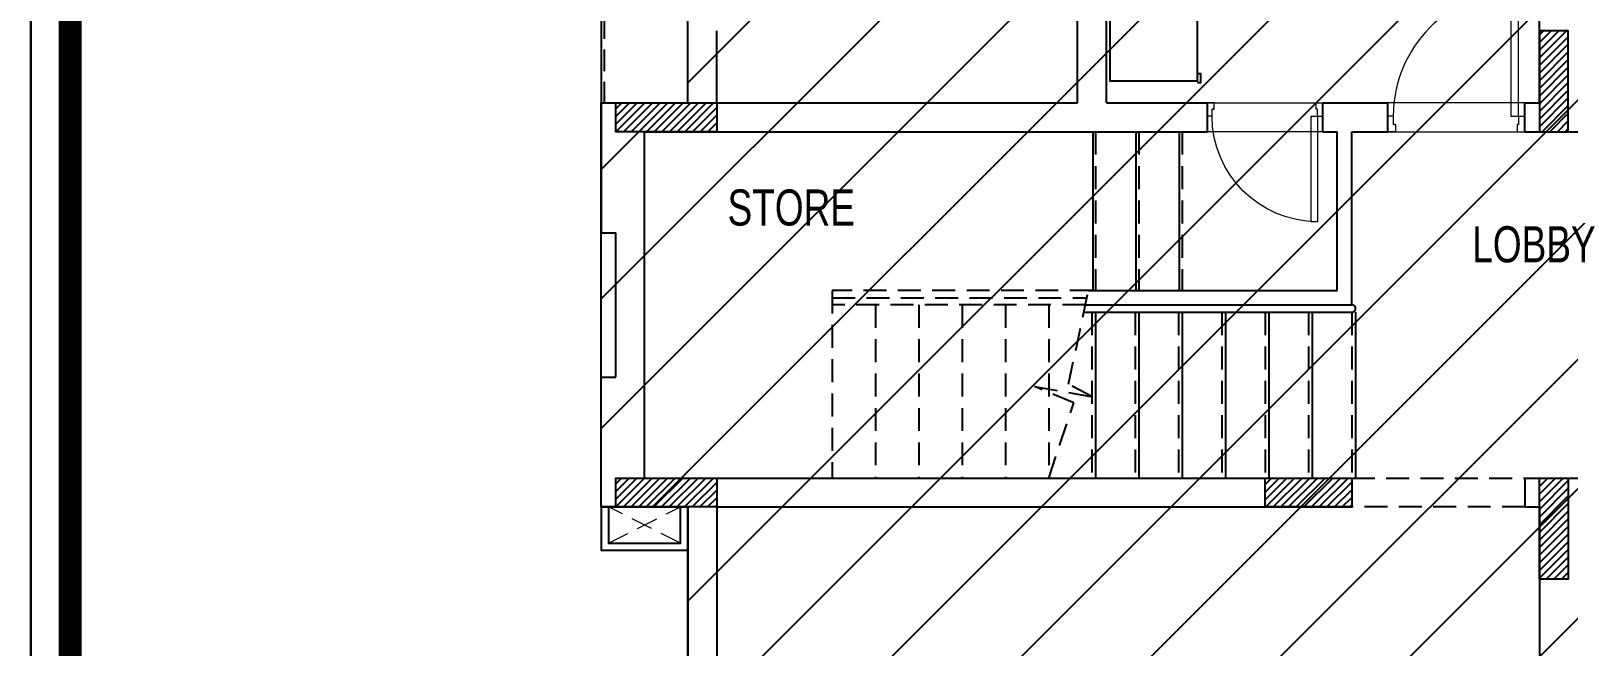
# Model space of a CAD drawing. Header units: centimetres. Extents: x 7997 to 116674, y 1017 to 13844.
# Drawn here: x 7997 to 9062, y 12693 to 13120 of the extents above; entities that cross this region are included whole.
import ezdxf

# ---------------------------------------------------------------- set-up
doc = ezdxf.new("R2010")
doc.units = ezdxf.units.CM
doc.header["$LTSCALE"] = 200
for name, pattern in [('$0$A-106-Typical Floor Plan$0$HIDDEN', [0.375, 0.25, -0.125]), ('DASHED', [0.75, 0.5, -0.25]), ('HIDDEN2', [4.7625, 3.175, -1.5875])]:
    doc.linetypes.add(name, pattern=pattern)
for name, color, linetype in [('$0$STEPS', 7, 'Continuous'), ('Border 100x200', 2, 'Continuous'), ('COL', 1, 'Continuous'), ('CPBRD-HTCH', 53, 'Continuous'), ('DIM', 11, 'Continuous'), ('STEPS', 7, 'Continuous'), ('WIN', 6, 'Continuous'), ('Z-RUBBER', 8, 'Continuous')]:
    doc.layers.add(name, color=color, linetype=linetype)
for name, color, linetype, lineweight in [('$0$WALL', 3, 'Continuous', 25), ('FIXTURE', 6, 'Continuous', 13), ('HA', 251, 'Continuous', 0), ('HAT', 8, 'Continuous', 9), ('TEXT', 6, 'Continuous', 18), ('WALL', 3, 'Continuous', 25)]:
    doc.layers.add(name, color=color, linetype=linetype, lineweight=lineweight)
doc.styles.add('style8', font='swisscl.ttf', dxfattribs={"width": 0.8})
pattern_1 = [(45, (-39757.2027, -54636.4848), (-2.65165043, 2.65165043), [])]

# ---------------------------------------------------------------- blocks, each defined once
blk = doc.blocks.new('08-TITLE SHEET-selattin', base_point=(45714.8, -203081.4))
at = {"color": 0}
blk.add_lwpolyline([(51244.8, -203081.4), (45714.8, -203081.4), (45714.8, -206921.4), (51244.8, -206921.4)], close=True, dxfattribs=at)
at = {"color": 0, "linetype": 'ByBlock', "const_width": 17}
blk.add_lwpolyline([(45744.3, -206891.9), (51215.3, -206891.9), (51215.3, -203110.8), (45744.3, -203110.8)], close=True, dxfattribs=at)
at = {"layer": 'HA', "ltscale": 1.2}
blk.add_lwpolyline([(45714.8, -203081.4), (51244.8, -203081.4), (51244.8, -206921.4), (45714.8, -206921.4)], close=True, dxfattribs=at)
blk = doc.blocks.new('A$C414D25BB')
at = {"layer": 'Z-RUBBER', "ltscale": 0.05}
h = blk.add_hatch(dxfattribs=at)
h.set_pattern_fill('ANSI31', color=256, style=0)
h.set_pattern_definition([(45, (-21734.0303, -7392.24753), (-0.08838834765, 0.08838834765), [])])
h.paths.add_polyline_path([(0.114, 0.0618, -5.138733), (0.1155, 0.0618), (0.1155, 0.0603), (0.1162, 0.0603), (0.1155, 0.0581), (0.1162, 0.0581), (0.1147, 0.0556), (0.1132, 0.0581), (0.114, 0.0581), (0.1132, 0.0603), (0.114, 0.0603)])
at = {"layer": 'FIXTURE'}
for p, q in [((0.8572, 0.9156), (0.8572, 0.1156)), ((0.9072, 0.9156), (0.8572, 0.9156)), ((0.9072, 0.1156), (0.9072, 0.9156)), ((0.1072, 0.1156), (0.0722, 0.1156)), ((0.0722, 0.1156), (0.0722, 0.0156)), ((0.1072, 0.1156), (0.1072, 0.0616)), ((0.8572, 0.1156), (0.9072, 0.1156)), ((0.9072, 0.1156), (0.9472, 0.1156)), ((0.9072, 0.1156), (0.9072, 0.0616)), ((0.9472, 0.1156), (0.9472, 0.0156)), ((0.1222, 0.0156), (0.0722, 0.0156)), ((0.1192, 0.0616), (0.1072, 0.0616)), ((0.1122, 0.0616), (0.1222, 0.0616)), ((0.1222, 0.0616), (0.1222, 0.0156)), ((0.9072, 0.0616), (0.8972, 0.0616)), ((0.8972, 0.0616), (0.8972, 0.0156)), ((0.8972, 0.0156), (0.9472, 0.0156))]:
    blk.add_line(p, q, dxfattribs=at)
blk.add_lwpolyline([(0.9055, 0.0616), (0.904, 0.0616)], dxfattribs=at)
blk.add_arc((0.9072, 0.1156), 0.8, 90, 180, dxfattribs=at)
blk = doc.blocks.new('05-GF COLUMNS-Essa', base_point=(34188.1, 8657))
at = {"layer": 'COL', "ltscale": 0.05}
h = blk.add_hatch(dxfattribs=at)
h.set_pattern_fill('ANSI31', color=8, scale=30)
h.set_pattern_definition(pattern_1)
h.paths.add_polyline_path([(34808.1, 9587), (34828.1, 9587), (34828.1, 9657), (34808.1, 9657)])
h = blk.add_hatch(dxfattribs=at)
h.set_pattern_fill('ANSI31', color=8, scale=30)
h.set_pattern_definition(pattern_1)
h.paths.add_polyline_path([(34238.1, 9587), (34168.1, 9587), (34168.1, 9607), (34238.1, 9607)])
h = blk.add_hatch(dxfattribs=at)
h.set_pattern_fill('ANSI31', color=8, scale=30)
h.set_pattern_definition(pattern_1)
h.paths.add_polyline_path([(34238.1, 9327), (34168.1, 9327), (34168.1, 9347), (34238.1, 9347)])
h = blk.add_hatch(dxfattribs=at)
h.set_pattern_fill('ANSI31', color=8, scale=30)
h.set_pattern_definition([(45, (84403.0126, 12699.296), (-2.65165043, 2.65165043), [])])
h.paths.add_polyline_path([(34678.1, 9327), (34618.1, 9327), (34618.1, 9347), (34678.1, 9347)])
h = blk.add_hatch(dxfattribs=at)
h.set_pattern_fill('ANSI31', color=8, scale=30)
h.set_pattern_definition(pattern_1)
h.paths.add_polyline_path([(34808.1, 9347), (34828.1, 9347), (34828.1, 9277), (34808.1, 9277)])
at = {"layer": 'COL'}
for points in [[(34808.1, 9587), (34828.1, 9587), (34828.1, 9657), (34808.1, 9657)], [(34238.1, 9587), (34168.1, 9587), (34168.1, 9607), (34238.1, 9607)], [(34238.1, 9327), (34168.1, 9327), (34168.1, 9347), (34238.1, 9347)], [(34678.1, 9327), (34618.1, 9327), (34618.1, 9347), (34678.1, 9347)], [(34808.1, 9347), (34828.1, 9347), (34828.1, 9277), (34808.1, 9277)]]:
    blk.add_lwpolyline(points, close=True, dxfattribs=at)
blk = doc.blocks.new('02-GROUND FLOOR PLAN-selattin', base_point=(28755.4, 25545.3))
at = {"layer": '$0$STEPS'}
blk.add_lwpolyline([(27685.4, 25455.3), (27523.4, 25455.3), (27523.4, 25027.8), (27655.4, 25027.8), (27655.4, 24970.3)], dxfattribs=at)
at = {"layer": '$0$WALL', "color": 8, "linetype": '$0$A-106-Typical Floor Plan$0$HIDDEN', "ltscale": 0.3}
blk.add_lwpolyline([(27685.4, 25453.3), (27525.4, 25453.3), (27525.4, 25029.8), (27657.4, 25029.8), (27657.4, 24970.3)], dxfattribs=at)
at = {"layer": 'CPBRD-HTCH'}
blk.add_lwpolyline([(28068.4, 25041.3), (28007.7, 25041.3), (28007.7, 24985.6), (28068.4, 24985.6)], close=True, dxfattribs=at)
blk.add_lwpolyline([(28068.4, 24990.7), (28070.7, 24990.7), (28070.7, 24984.2), (28068.4, 24984.2)], dxfattribs=at)
at = {"layer": 'HAT', "ltscale": 0.15}
for p, q in [((28075.4, 24970.3), (28155.4, 24970.3)), ((28295.4, 24970.3), (28200.4, 24970.3)), ((28155.4, 24950.3), (28075.4, 24950.3)), ((28200.4, 24950.3), (28295.4, 24950.3))]:
    blk.add_line(p, q, dxfattribs=at)
at = {"layer": 'HAT', "linetype": 'DASHED', "ltscale": 0.15}
for p, q in [((27710.4, 24665.3), (27660.4, 24690.3)), ((27660.4, 24665.3), (27710.4, 24690.3))]:
    blk.add_line(p, q, dxfattribs=at)
at = {"layer": 'STEPS'}
for p, q in [((27995.9, 24950.3), (27995.9, 24840.3)), ((28025.9, 24950.3), (28025.9, 24840.3)), ((28055.9, 24950.3), (28055.9, 24840.3)), ((27989.7, 24825.3), (28175.9, 24825.3)), ((27997.9, 24825.3), (27997.9, 24710.3)), ((28027.9, 24825.3), (28027.9, 24710.3)), ((28057.9, 24825.3), (28057.9, 24710.3)), ((28087.9, 24825.3), (28087.9, 24710.3)), ((28117.9, 24825.3), (28117.9, 24710.3)), ((28147.9, 24825.3), (28147.9, 24710.3)), ((28177.9, 24827.3), (28177.9, 24828.3)), ((28177.9, 24825.3), (28177.9, 24710.3))]:
    blk.add_line(p, q, dxfattribs=at)
at = {"layer": 'STEPS', "color": 8, "linetype": 'HIDDEN2', "ltscale": 0.025}
for p, q in [((27997.9, 24950.3), (27997.9, 24840.3)), ((28027.9, 24950.3), (28027.9, 24840.3)), ((28057.9, 24950.3), (28057.9, 24840.3)), ((27815.4, 24840.3), (27815.4, 24710.3)), ((27995.9, 24840.3), (27815.4, 24840.3)), ((27815.4, 24835.3), (27991.8, 24835.3)), ((27990.8, 24830.3), (27815.4, 24830.3)), ((27845.4, 24830.3), (27845.4, 24710.3)), ((27875.4, 24830.3), (27875.4, 24710.3)), ((27905.4, 24830.3), (27905.4, 24710.3)), ((27935.4, 24830.3), (27935.4, 24710.3)), ((27965.4, 24830.3), (27965.4, 24710.3)), ((27995.4, 24825.3), (27995.4, 24710.3)), ((28025.4, 24825.3), (28025.4, 24710.3)), ((28055.4, 24825.3), (28055.4, 24710.3)), ((28085.4, 24825.3), (28085.4, 24710.3)), ((28115.4, 24825.3), (28115.4, 24710.3)), ((28145.4, 24825.3), (28145.4, 24710.3)), ((28175.4, 24825.3), (28175.4, 24710.3)), ((28175.4, 24710.3), (28295.4, 24710.3)), ((28295.4, 24690.3), (28175.4, 24690.3))]:
    blk.add_line(p, q, dxfattribs=at)
blk.add_lwpolyline([(27965.4, 24710.3), (27982.9, 24762.4), (27955.6, 24773.7), (27995.7, 24766.7), (27979.2, 24775.3), (27992.9, 24840.3)], dxfattribs=at)
at = {"layer": 'STEPS'}
for centre, start, end in [((28175.9, 24828.3), 0, 90), ((28175.9, 24827.3), 270, 0)]:
    blk.add_arc(centre, 2, start, end, dxfattribs=at)
at = {"layer": 'WALL'}
for p, q in [((28005.4, 24970.3), (28005.4, 25405.3)), ((28305.4, 24970.3), (28305.4, 25405.3)), ((27985.4, 24970.3), (27985.4, 25235.3)), ((27715.4, 24970.3), (27715.4, 25020.3)), ((27735.4, 24970.3), (27735.4, 25020.3)), ((27655.4, 24970.3), (27715.4, 24970.3)), ((27735.4, 24970.3), (27985.4, 24970.3)), ((28005.4, 24970.3), (28075.4, 24970.3)), ((28075.4, 24950.3), (28075.4, 24970.3)), ((28155.4, 24970.3), (28200.4, 24970.3)), ((28155.4, 24950.3), (28155.4, 24970.3)), ((28200.4, 24950.3), (28200.4, 24970.3)), ((28295.4, 24970.3), (28305.4, 24970.3)), ((28295.4, 24950.3), (28295.4, 24970.3)), ((27685.4, 24710.3), (27685.4, 24950.3)), ((27685.4, 24950.3), (28075.4, 24950.3)), ((28155.4, 24950.3), (28165.4, 24950.3)), ((28155.4, 24950.3), (28165.4, 24950.3)), ((28165.4, 24840.3), (28165.4, 24950.3)), ((28175.4, 24950.3), (28200.4, 24950.3)), ((28175.4, 24830.3), (28175.4, 24950.3)), ((28295.4, 24950.3), (28332.9, 24950.3)), ((27665.4, 24780.3), (27665.4, 24880.3)), ((27992.9, 24840.3), (28165.4, 24840.3)), ((27990.8, 24830.3), (28175.4, 24830.3)), ((27685.4, 24710.3), (28175.4, 24710.3)), ((28175.4, 24710.3), (28175.4, 24690.3)), ((28295.4, 24710.3), (28332.9, 24710.3)), ((28295.4, 24710.3), (28295.4, 24690.3)), ((27655.4, 24690.3), (27715.4, 24690.3)), ((27715.4, 24690.3), (27715.4, 24550.3)), ((27735.4, 24690.3), (27735.4, 24550.3)), ((27735.4, 24690.3), (28175.4, 24690.3)), ((28295.4, 24690.3), (28305.4, 24690.3)), ((28305.4, 24690.3), (28305.4, 24220.3))]:
    blk.add_line(p, q, dxfattribs=at)
at = {"layer": 'WALL', "ltscale": 150}
for p, q in [((27655.4, 24970.3), (27655.4, 24880.3)), ((27655.4, 24880.3), (27665.4, 24880.3)), ((27655.4, 24690.3), (27655.4, 24780.3)), ((27655.4, 24780.3), (27665.4, 24780.3))]:
    blk.add_line(p, q, dxfattribs=at)
at = {"layer": 'WIN'}
for points in [[(27655.4, 24690.3), (27655.4, 24660.3), (27715.4, 24660.3), (27715.4, 24690.3)], [(27660.4, 24690.3), (27660.4, 24665.3), (27710.4, 24665.3), (27710.4, 24690.3)]]:
    blk.add_lwpolyline(points, dxfattribs=at)
at = {"color": 6, "ltscale": 2}
blk.add_blockref('05-GF COLUMNS-Essa', (27685.4, 24020.3), dxfattribs=at)
at = {"layer": 'WALL', "color": 0, "xscale": 108.5714285601499, "yscale": 108.5714285601499, "zscale": 108.5714285601499}
blk.add_blockref('A$C414D25BB', (28192.5, 24948.6), dxfattribs=at)
at = {"layer": 'WALL', "color": 0, "xscale": -91.42857143015134, "yscale": 91.42857143015134, "zscale": 91.42857143015134, "rotation": 180}
blk.add_blockref('A$C414D25BB', (28068.8, 24971.7), dxfattribs=at)
at = {"layer": 'TEXT', "style": 'style8'}
for s, p in [('STORE', (27742.9, 24885.3)), ('LOBBY', (28258.9, 24859.8))]:
    blk.add_text(s, height=25, dxfattribs=at).set_placement(p)

msp = doc.modelspace()

# ---------------------------------------------------------------- block references
at = {"layer": 'DIM', "linetype": 'Continuous'}
msp.add_blockref('02-GROUND FLOOR PLAN-selattin', (9492.1793, 13644.7907), dxfattribs=at)

# ---------------------------------------------------------------- next in the draw order: hatches: boundary and pattern name
at = {"layer": 'Border 100x200', "ltscale": 150}
h = msp.add_hatch(dxfattribs=at)
h.set_pattern_fill('ANSI31', color=8, scale=20)
h.set_pattern_definition([(45, (-141.44, 0), (-44.90128, 44.90128), [])])
h.paths.add_polyline_path([(9362.1793, 13664.7907), (9492.1793, 13664.7907), (9492.1793, 13534.7907), (9462.1793, 13534.7907), (9462.1793, 12249.7907), (9492.1793, 12249.7907), (9492.1793, 12119.7907), (9362.1793, 12119.7907), (9362.1793, 12139.7907), (8724.1793, 12139.7907), (8724.1793, 12294.7907), (8422.1793, 12294.7907), (8422.1793, 12374.7907), (8452.1793, 12374.7907), (8452.1793, 12789.7907), (8392.1793, 12789.7907), (8392.1793, 12879.7907), (8392.1793, 12979.7907), (8392.1793, 13069.7907), (8452.1793, 13069.7907), (8452.1793, 13474.7907), (8422.1793, 13474.7907), (8422.1793, 13554.7907), (8552.1793, 13554.7907), (8552.1793, 13524.7907), (9042.1793, 13524.7907), (9042.1793, 13634.7907), (9362.1793, 13634.7907)])

# ---------------------------------------------------------------- next in the draw order: linework, layer by layer
at = {"linetype": 'Continuous'}
msp.add_lwpolyline([(7996.8733, 13844.0841), (13119.0358, 13844.0841), (13119.0358, 10287.2841), (7996.8733, 10287.2841)], close=True, dxfattribs=at)
at = {"layer": 'Border 100x200', "color": 8, "ltscale": 150}
msp.add_lwpolyline([(8452.1793, 12374.7907), (8452.1793, 12789.7907), (8392.1793, 12789.7907), (8392.1793, 12879.7907), (8392.1793, 12879.7907), (8392.1793, 12979.7907), (8392.1793, 12979.7907), (8392.1793, 13069.7907), (8452.1793, 13069.7907), (8452.1793, 13474.7907), (8422.1793, 13474.7907), (8422.1793, 13554.7907), (8552.1793, 13554.7907), (8552.1793, 13524.7907), (9042.1793, 13524.7907), (9042.1793, 13634.7907), (9362.1793, 13634.7907), (9362.1793, 13664.7907), (9492.1793, 13664.7907), (9492.1793, 13534.7907), (9462.1793, 13534.7907), (9462.1793, 12249.7907)], dxfattribs=at)

# ---------------------------------------------------------------- next in the draw order: block references
at = {"layer": 'DIM', "color": 0, "linetype": 'Continuous', "xscale": 0.9262499999999997, "yscale": 0.9262499999999997, "zscale": 0.9262499999999997}
msp.add_blockref('08-TITLE SHEET-selattin', (7996.8733, 13844.0841), dxfattribs=at)

doc.saveas('drawing.dxf')
